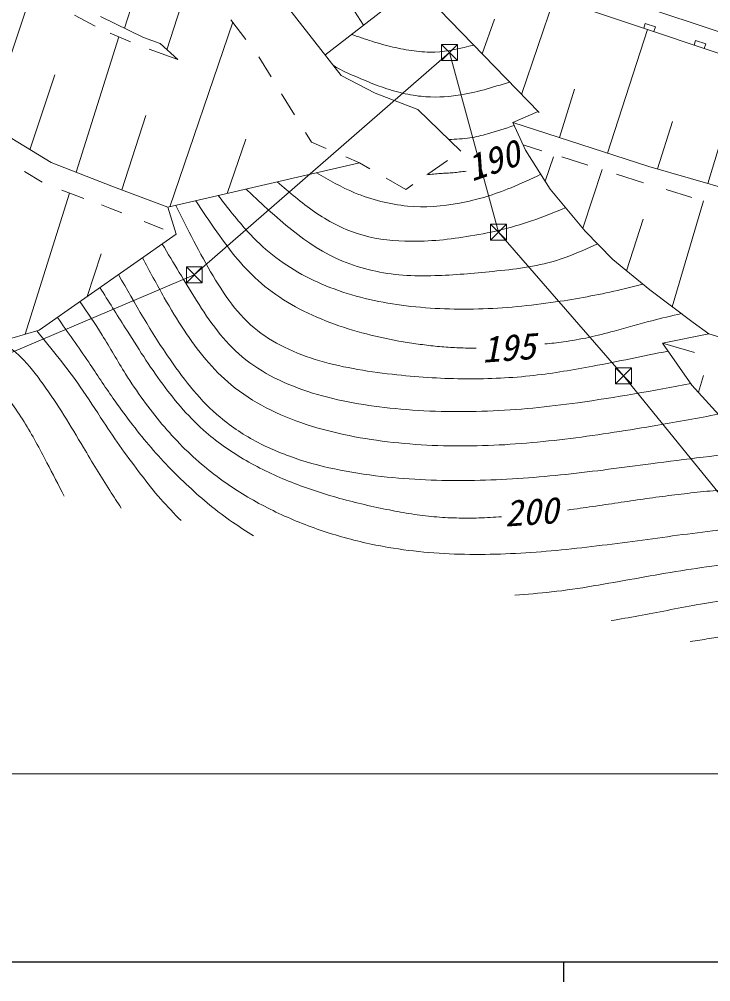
# Model space of a CAD drawing. Units: millimetres, scale not verified. Extents: x 40000 to 680000, y 20000 to 380000.
# Drawn here: x 140693 to 175395, y 204000 to 252318 of the extents above; entities that cross this region are included whole.
import ezdxf
from ezdxf.enums import TextEntityAlignment as Align

# ---------------------------------------------------------------- set-up
doc = ezdxf.new("R2010")
doc.units = ezdxf.units.MM
doc.header["$LTSCALE"] = 1000
for name, color, linetype, lineweight in [('M-BGD', 7, 'Continuous', 13), ('M-STR-STR3', 7, 'Continuous', 13), ('M-TTL-BAND', 7, 'Continuous', 25)]:
    doc.layers.add(name, color=color, linetype=linetype, lineweight=lineweight)
doc.styles.add('ＭＳ ゴシック', font='')
doc.styles.get('ＭＳ ゴシック').set_extended_font_data('MS Gothic')

msp = doc.modelspace()

# ---------------------------------------------------------------- linework, layer by layer
at = {"layer": 'M-BGD'}
for p, q in [((171022, 252202), (149193, 259596)), ((145970, 251874), (147642, 257089)), ((139106, 247061), (141360, 253795)), ((160347, 253877), (156035, 250522)), ((160924, 253679), (166785, 247636)), ((156840, 249494), (153900, 253254)), ((157212, 253191), (157966, 252025)), ((167534, 253383), (165903, 248545)), ((181489, 249799), (171291, 253191)), ((148104, 250790), (148802, 252955)), ((144498, 251965), (143461, 252522)), ((144765, 252454), (146935, 251409)), ((152063, 251309), (151316, 252286)), ((164546, 252315), (163925, 250584)), ((151408, 252165), (148253, 242906)), ((172215, 251804), (170209, 245601)), ((181128, 248830), (171022, 252202)), ((172112, 252102), (172033, 251864)), ((172112, 252102), (172617, 251933)), ((172617, 251933), (172538, 251696)), ((143551, 244635), (145697, 251438)), ((146281, 251183), (145258, 251628)), ((146935, 251409), (147765, 251096)), ((174638, 251259), (174559, 251022)), ((174638, 251259), (175144, 251090)), ((148653, 250293), (147216, 250812)), ((147765, 251096), (148653, 250293)), ((175144, 251090), (175065, 250853)), ((153329, 249433), (152711, 250433)), ((175256, 244068), (177089, 250177)), ((142486, 249531), (141230, 245766)), ((158555, 248605), (156840, 249494)), ((154506, 247528), (153857, 248578)), ((160694, 247787), (158555, 248605)), ((168550, 248807), (167807, 246378)), ((137947, 247767), (142290, 245120)), ((147041, 247493), (145837, 243760)), ((162857, 245700), (160694, 247787)), ((166730, 247692), (165460, 247136)), ((165460, 247136), (166104, 245746)), ((172281, 244931), (165460, 247136)), ((173482, 247192), (172719, 244804)), ((155356, 246152), (155061, 246629)), ((152069, 246301), (151135, 243575)), ((156096, 245833), (155356, 246152)), ((166924, 245715), (165980, 246012)), ((166104, 245746), (167338, 243796)), ((142290, 245120), (145428, 243914)), ((148157, 242883), (157763, 245113)), ((157763, 245113), (157083, 245406)), ((158285, 244811), (157763, 245113)), ((162192, 245235), (161204, 244544)), ((167503, 245420), (167092, 244185)), ((169219, 244995), (167915, 245404)), ((141837, 244143), (140948, 244681)), ((169939, 244769), (168973, 241832)), ((172025, 244114), (170661, 244542)), ((177962, 243282), (172281, 244931)), ((160093, 243768), (159099, 244342)), ((160447, 244015), (160093, 243768)), ((143221, 243589), (140987, 236505)), ((143926, 243327), (142837, 243732)), ((145428, 243914), (148157, 242883)), ((167338, 243796), (169097, 241683)), ((174452, 243374), (173164, 243766)), ((175039, 243195), (173464, 237886)), ((145238, 242839), (144816, 242996)), ((145835, 242604), (145238, 242839)), ((148157, 242883), (148572, 241525)), ((147912, 241785), (146957, 242161)), ((171996, 242283), (171175, 239691)), ((169097, 241683), (170484, 240263)), ((148572, 241525), (141696, 236711)), ((144800, 240544), (144108, 238400)), ((170484, 240263), (172334, 238730)), ((172334, 238730), (174513, 237102)), ((174513, 237102), (175293, 236523)), ((141696, 236711), (138892, 235897)), ((172980, 236055), (175293, 236523)), ((175293, 236523), (181980, 234532)), ((172980, 236055), (174582, 235590)), ((174452, 233950), (172980, 236055)), ((174776, 233592), (175025, 234436)), ((176314, 231892), (174452, 233950))]:
    msp.add_line(p, q, dxfattribs=at)
at = {"layer": 'M-BGD', "color": 30}
for p, q in [((162684, 251056), (161884, 251056)), ((161884, 251056), (161884, 250256)), ((162684, 251056), (161884, 250256)), ((161884, 251056), (162684, 250256)), ((162684, 250256), (162684, 251056)), ((162284, 250656), (149479, 239485)), ((164740, 241630), (162284, 250656)), ((161884, 250256), (162684, 250256)), ((165140, 242030), (164340, 242030)), ((164340, 242030), (164340, 241230)), ((165140, 242030), (164340, 241230)), ((164340, 242030), (165140, 241230)), ((171019, 234411), (164740, 241630)), ((165140, 241230), (165140, 242030)), ((164340, 241230), (165140, 241230)), ((149879, 239885), (149079, 239885)), ((149079, 239885), (149079, 239085)), ((149879, 239885), (149079, 239085)), ((149079, 239885), (149879, 239085)), ((149879, 239085), (149879, 239885)), ((149479, 239485), (139259, 235149)), ((149079, 239085), (149879, 239085)), ((171419, 234811), (170619, 234811)), ((170619, 234811), (170619, 234011)), ((171419, 234811), (170619, 234011)), ((170619, 234811), (171419, 234011)), ((179310, 224206), (171019, 234411)), ((171419, 234011), (171419, 234811)), ((170619, 234011), (171419, 234011))]:
    msp.add_line(p, q, dxfattribs=at)
at = {"layer": 'M-BGD'}
for points, knots in [([(98590, 253852), (99081, 252839), (99573, 251827), (100042, 250804), (100422, 249974), (100787, 249139), (101170, 248311), (101553, 247484), (101953, 246666), (102396, 245870), (102712, 245301), (103050, 244744), (103408, 244201), (103767, 243655), (104147, 243122), (104547, 242605), (104948, 242085), (105368, 241581), (105807, 241093), (106247, 240604), (106705, 240131), (107181, 239677), (107656, 239223), (108149, 238787), (108659, 238372), (109168, 237958), (109695, 237566), (110238, 237198), (110780, 236832), (111338, 236491), (111913, 236179), (112485, 235868), (113073, 235587), (113675, 235339), (114662, 234933), (115687, 234617), (116729, 234383), (117781, 234146), (118850, 233992), (119924, 233907), (121006, 233821), (122093, 233805), (123178, 233847), (124260, 233890), (125340, 233990), (126411, 234141), (127224, 234255), (128032, 234398), (128839, 234549), (129640, 234700), (130439, 234859), (131241, 235005), (132043, 235152), (132847, 235286), (133656, 235388), (134472, 235490), (135294, 235558), (136117, 235573), (136239, 235576), (136361, 235577), (136484, 235575), (136605, 235574), (136727, 235569), (136848, 235560), (136968, 235551), (137087, 235538), (137206, 235519), (137323, 235499), (137438, 235474), (137552, 235440), (137742, 235384), (137926, 235306), (138100, 235212), (138278, 235116), (138447, 235003), (138608, 234881), (138772, 234755), (138928, 234619), (139078, 234476), (139229, 234331), (139373, 234180), (139513, 234025), (140046, 233435), (140516, 232788), (140936, 232112), (141351, 231445), (141716, 230750), (142079, 230054), (142371, 229495), (142662, 228935), (142952, 228376)], [0, 0, 0, 0, 1, 1, 1, 2, 2, 2, 3, 3, 3, 4, 4, 4, 5, 5, 5, 6, 6, 6, 7, 7, 7, 8, 8, 8, 9, 9, 9, 10, 10, 10, 11, 11, 11, 12, 12, 12, 13, 13, 13, 14, 14, 14, 15, 15, 15, 16, 16, 16, 17, 17, 17, 18, 18, 18, 19, 19, 19, 20, 20, 20, 21, 21, 21, 22, 22, 22, 23, 23, 23, 24, 24, 24, 25, 25, 25, 26, 26, 26, 27, 27, 27, 28, 28, 28, 29, 29, 29, 30, 30, 30, 30]), ([(157346, 251567), (157694, 251446), (158042, 251324), (158394, 251213), (158742, 251104), (159094, 251005), (159449, 250922), (159798, 250841), (160149, 250775), (160505, 250729), (160852, 250685), (161203, 250659), (161551, 250672), (162208, 250697), (162854, 250860), (163499, 251024)], [0, 0, 0, 0, 1, 1, 1, 2, 2, 2, 3, 3, 3, 4, 4, 4, 5, 5, 5, 5]), ([(165300, 249167), (164448, 248899), (163596, 248631), (162715, 248501), (162104, 248411), (161479, 248387), (160865, 248450), (160507, 248487), (160152, 248554), (159802, 248640), (159445, 248729), (159093, 248839), (158748, 248966), (158397, 249094), (158053, 249241), (157707, 249386), (157360, 249533), (157011, 249678), (156684, 249864), (156600, 249912), (156517, 249962), (156434, 250013)], [0, 0, 0, 0, 1, 1, 1, 2, 2, 2, 3, 3, 3, 4, 4, 4, 5, 5, 5, 6, 6, 6, 7, 7, 7, 7]), ([(162259, 246277), (162611, 246295), (162964, 246313), (163311, 246367), (163607, 246413), (163900, 246484), (164189, 246565), (164641, 246691), (165085, 246838), (165530, 246985)], [0, 0, 0, 0, 1, 1, 1, 2, 2, 2, 3, 3, 3, 3]), ([(166870, 244535), (166375, 244301), (165880, 244067), (165374, 243860), (164540, 243519), (163675, 243253), (162785, 243087), (161924, 242925), (161040, 242857), (160172, 242940), (159723, 242983), (159278, 243067), (158840, 243177), (158391, 243290), (157949, 243431), (157523, 243608), (156859, 243884), (156234, 244248), (155610, 244613)], [0, 0, 0, 0, 1, 1, 1, 2, 2, 2, 3, 3, 3, 4, 4, 4, 5, 5, 5, 6, 6, 6, 6]), ([(163113, 244695), (163006, 244680), (162900, 244664), (162794, 244651), (162687, 244637), (162581, 244626), (162474, 244616), (162367, 244606), (162260, 244598), (162152, 244592), (162045, 244586), (161938, 244583), (161831, 244577), (161604, 244564), (161379, 244537), (161153, 244509)], [0, 0, 0, 0, 1, 1, 1, 2, 2, 2, 3, 3, 3, 4, 4, 4, 5, 5, 5, 5]), ([(168117, 242861), (167550, 242627), (166982, 242394), (166403, 242195), (165345, 241831), (164247, 241582), (163139, 241406), (162114, 241243), (161080, 241143), (160040, 241176), (159232, 241202), (158421, 241309), (157656, 241558), (156891, 241807), (156173, 242198), (155509, 242656), (154849, 243112), (154244, 243634), (153638, 244155)], [0, 0, 0, 0, 1, 1, 1, 2, 2, 2, 3, 3, 3, 4, 4, 4, 5, 5, 5, 6, 6, 6, 6]), ([(169719, 241046), (169026, 240732), (168333, 240417), (167611, 240198), (166595, 239888), (165523, 239768), (164456, 239661), (163483, 239562), (162515, 239475), (161544, 239447), (161011, 239431), (160477, 239434), (159942, 239475), (158906, 239556), (157868, 239781), (156921, 240177), (155075, 240949), (153577, 242371), (152079, 243793)], [0, 0, 0, 0, 1, 1, 1, 2, 2, 2, 3, 3, 3, 4, 4, 4, 5, 5, 5, 6, 6, 6, 6]), ([(149550, 243207), (149901, 242682), (150253, 242157), (150615, 241640), (150945, 241170), (151284, 240705), (151654, 240265), (152019, 239832), (152413, 239423), (152844, 239056), (153311, 238656), (153821, 238306), (154355, 237999), (154902, 237685), (155474, 237417), (156060, 237185), (156655, 236949), (157265, 236751), (157882, 236583), (158496, 236416), (159119, 236278), (159745, 236165), (159888, 236139), (160031, 236115), (160174, 236092), (160317, 236069), (160460, 236047), (160603, 236026), (160746, 236006), (160889, 235987), (161032, 235969), (161175, 235951), (161318, 235935), (161461, 235920), (161605, 235904), (161749, 235891), (161893, 235878), (162038, 235866), (162182, 235855), (162327, 235846), (162471, 235837), (162616, 235829), (162761, 235823), (162905, 235817), (163050, 235813), (163195, 235812), (163339, 235810), (163483, 235811), (163627, 235812)], [0, 0, 0, 0, 1, 1, 1, 2, 2, 2, 3, 3, 3, 4, 4, 4, 5, 5, 5, 6, 6, 6, 7, 7, 7, 8, 8, 8, 9, 9, 9, 10, 10, 10, 11, 11, 11, 12, 12, 12, 13, 13, 13, 14, 14, 14, 15, 15, 15, 16, 16, 16, 16]), ([(171991, 239014), (171630, 238925), (171269, 238835), (170907, 238750), (169895, 238514), (168873, 238318), (167844, 238161), (166565, 237966), (165275, 237832), (163981, 237784), (162689, 237737), (161392, 237775), (160108, 237934), (158877, 238086), (157658, 238348), (156492, 238779), (155382, 239189), (154320, 239752), (153399, 240488), (152957, 240841), (152547, 241234), (152164, 241651), (151635, 242227), (151157, 242848), (150680, 243469)], [0, 0, 0, 0, 1, 1, 1, 2, 2, 2, 3, 3, 3, 4, 4, 4, 5, 5, 5, 6, 6, 6, 7, 7, 7, 8, 8, 8, 8]), ([(173255, 235662), (171998, 235402), (170742, 235142), (169480, 234905), (168499, 234721), (167514, 234550), (166522, 234438), (165963, 234375), (165401, 234331), (164838, 234303), (164271, 234274), (163704, 234263), (163136, 234266), (162560, 234270), (161985, 234290), (161410, 234323), (160822, 234358), (160235, 234407), (159649, 234469), (158992, 234539), (158336, 234624), (157685, 234738), (157040, 234851), (156399, 234991), (155769, 235175), (155163, 235353), (154568, 235571), (154000, 235850), (153457, 236117), (152938, 236439), (152477, 236829), (152000, 237231), (151584, 237704), (151215, 238208), (150831, 238732), (150498, 239290), (150178, 239854), (149846, 240441), (149527, 241034), (149220, 241633), (148992, 242078), (148770, 242526), (148548, 242974)], [0, 0, 0, 0, 1, 1, 1, 2, 2, 2, 3, 3, 3, 4, 4, 4, 5, 5, 5, 6, 6, 6, 7, 7, 7, 8, 8, 8, 9, 9, 9, 10, 10, 10, 11, 11, 11, 12, 12, 12, 13, 13, 13, 14, 14, 14, 14]), ([(147871, 241034), (148437, 240083), (149003, 239131), (149594, 238195), (149923, 237674), (150260, 237157), (150641, 236672), (151010, 236202), (151422, 235762), (151880, 235377), (152381, 234957), (152938, 234603), (153522, 234307), (154128, 234000), (154764, 233755), (155413, 233554), (156083, 233347), (156767, 233188), (157456, 233062), (158151, 232935), (158851, 232842), (159554, 232773), (161095, 232622), (162649, 232586), (164197, 232648), (165710, 232707), (167219, 232860), (168718, 233066), (170621, 233328), (172510, 233677), (174399, 234026)], [0, 0, 0, 0, 1, 1, 1, 2, 2, 2, 3, 3, 3, 4, 4, 4, 5, 5, 5, 6, 6, 6, 7, 7, 7, 8, 8, 8, 9, 9, 9, 10, 10, 10, 10]), ([(175775, 232488), (174761, 232303), (173748, 232118), (172733, 231942), (171278, 231690), (169820, 231458), (168354, 231274), (166892, 231091), (165423, 230957), (163949, 230912), (162451, 230866), (160948, 230913), (159458, 231077), (158716, 231158), (157976, 231269), (157244, 231417), (156516, 231564), (155795, 231748), (155089, 231981), (154401, 232208), (153729, 232481), (153086, 232815), (152463, 233139), (151869, 233520), (151329, 233967), (150867, 234349), (150445, 234780), (150058, 235238), (149662, 235707), (149303, 236205), (148964, 236716), (148614, 237244), (148285, 237787), (147972, 238337), (147596, 238998), (147241, 239671), (146886, 240344)], [0, 0, 0, 0, 1, 1, 1, 2, 2, 2, 3, 3, 3, 4, 4, 4, 5, 5, 5, 6, 6, 6, 7, 7, 7, 8, 8, 8, 9, 9, 9, 10, 10, 10, 11, 11, 11, 12, 12, 12, 12]), ([(145675, 239497), (146500, 238046), (147326, 236595), (148280, 235213), (149005, 234163), (149805, 233153), (150776, 232335), (151358, 231845), (152002, 231424), (152679, 231070), (153363, 230713), (154080, 230425), (154815, 230191), (155562, 229952), (156327, 229769), (157099, 229627), (157876, 229484), (158660, 229382), (159446, 229309), (160899, 229174), (162361, 229139), (163820, 229176), (165260, 229213), (166698, 229319), (168131, 229471), (169555, 229622), (170973, 229818), (172392, 230003), (174137, 230231), (175885, 230442), (177632, 230653)], [0, 0, 0, 0, 1, 1, 1, 2, 2, 2, 3, 3, 3, 4, 4, 4, 5, 5, 5, 6, 6, 6, 7, 7, 7, 8, 8, 8, 9, 9, 9, 10, 10, 10, 10]), ([(164896, 227340), (164707, 227329), (164519, 227317), (164331, 227307), (164142, 227298), (163954, 227290), (163765, 227284), (163576, 227279), (163387, 227276), (163199, 227275), (163010, 227274), (162821, 227276), (162632, 227281), (162443, 227286), (162255, 227293), (162067, 227304), (161879, 227315), (161691, 227329), (161503, 227346), (161316, 227363), (161129, 227384), (160943, 227407), (160756, 227431), (160570, 227457), (160385, 227486), (160198, 227515), (160012, 227546), (159826, 227579), (159640, 227613), (159453, 227648), (159267, 227684), (158433, 227848), (157603, 228039), (156784, 228267), (155961, 228495), (155148, 228760), (154354, 229075), (153573, 229385), (152810, 229742), (152082, 230161), (151371, 230571), (150693, 231039), (150075, 231576), (149667, 231931), (149284, 232315), (148925, 232718), (148560, 233127), (148219, 233556), (147894, 233997), (147561, 234448), (147245, 234911), (146937, 235380), (146622, 235861), (146316, 236348), (146010, 236834), (145588, 237505), (145165, 238174), (144743, 238844)], [0, 0, 0, 0, 1, 1, 1, 2, 2, 2, 3, 3, 3, 4, 4, 4, 5, 5, 5, 6, 6, 6, 7, 7, 7, 8, 8, 8, 9, 9, 9, 10, 10, 10, 11, 11, 11, 12, 12, 12, 13, 13, 13, 14, 14, 14, 15, 15, 15, 16, 16, 16, 17, 17, 17, 18, 18, 18, 19, 19, 19, 19]), ([(143740, 238142), (144119, 237589), (144498, 237036), (144852, 236467), (145254, 235823), (145623, 235159), (146027, 234516), (146306, 234071), (146602, 233635), (146911, 233209), (147212, 232794), (147526, 232388), (147856, 231995), (148180, 231608), (148520, 231234), (148876, 230877), (149231, 230521), (149601, 230181), (149987, 229859), (150630, 229325), (151317, 228843), (152034, 228412), (152761, 227974), (153519, 227588), (154298, 227252), (155085, 226913), (155892, 226624), (156714, 226383), (157535, 226142), (158370, 225950), (159213, 225806), (160561, 225576), (161930, 225470), (163299, 225454), (164666, 225438), (166032, 225511), (167393, 225633), (168754, 225755), (170110, 225926), (171464, 226107), (172803, 226285), (174141, 226473), (175481, 226637), (176437, 226754), (177394, 226860), (178354, 226936), (179651, 227039), (180953, 227090), (182254, 227140)], [0, 0, 0, 0, 1, 1, 1, 2, 2, 2, 3, 3, 3, 4, 4, 4, 5, 5, 5, 6, 6, 6, 7, 7, 7, 8, 8, 8, 9, 9, 9, 10, 10, 10, 11, 11, 11, 12, 12, 12, 13, 13, 13, 14, 14, 14, 15, 15, 15, 16, 16, 16, 16]), ([(152455, 226384), (152098, 226609), (151741, 226835), (151394, 227074), (150618, 227610), (149891, 228217), (149199, 228859), (148844, 229188), (148499, 229526), (148165, 229874), (147832, 230223), (147509, 230582), (147197, 230949), (146881, 231321), (146575, 231701), (146278, 232088), (145975, 232484), (145681, 232887), (145396, 233296), (144981, 233891), (144584, 234499), (144177, 235100), (143664, 235857), (143136, 236603), (142607, 237349)], [0, 0, 0, 0, 1, 1, 1, 2, 2, 2, 3, 3, 3, 4, 4, 4, 5, 5, 5, 6, 6, 6, 7, 7, 7, 8, 8, 8, 8]), ([(167071, 236017), (167381, 236048), (167691, 236079), (167999, 236121), (168857, 236237), (169703, 236436), (170541, 236662), (171177, 236833), (171808, 237020), (172445, 237185), (172935, 237313), (173430, 237427), (173924, 237542)], [0, 0, 0, 0, 1, 1, 1, 2, 2, 2, 3, 3, 3, 4, 4, 4, 4]), ([(141573, 236675), (142324, 235758), (143075, 234841), (143753, 233870), (144154, 233295), (144530, 232700), (144918, 232114), (145220, 231656), (145530, 231204), (145848, 230757), (146158, 230320), (146475, 229889), (146800, 229463), (147120, 229043), (147448, 228628), (147796, 228231), (148123, 227859), (148468, 227503), (148813, 227147)], [0, 0, 0, 0, 1, 1, 1, 2, 2, 2, 3, 3, 3, 4, 4, 4, 5, 5, 5, 6, 6, 6, 6]), ([(145810, 227777), (145620, 228069), (145429, 228361), (145242, 228656), (144787, 229370), (144349, 230095), (143914, 230822), (143590, 231365), (143268, 231909), (142932, 232444), (142602, 232970), (142259, 233486), (141897, 233994), (141552, 234477), (141191, 234952), (140765, 235360), (140464, 235649), (140130, 235904), (139796, 236160)], [0, 0, 0, 0, 1, 1, 1, 2, 2, 2, 3, 3, 3, 4, 4, 4, 5, 5, 5, 6, 6, 6, 6]), ([(179691, 228953), (178403, 228877), (177114, 228801), (175830, 228682), (175618, 228662), (175406, 228641), (175195, 228620), (174982, 228599), (174770, 228577), (174558, 228554), (174345, 228531), (174132, 228507), (173919, 228482), (173707, 228457), (173494, 228432), (173282, 228404), (173070, 228377), (172858, 228349), (172646, 228320), (172434, 228291), (172223, 228261), (172011, 228230), (171800, 228200), (171589, 228169), (171378, 228138), (171166, 228106), (170955, 228075), (170744, 228044), (170533, 228013), (170322, 227982), (170110, 227951), (169899, 227921), (169687, 227890), (169476, 227860), (169265, 227829), (169053, 227799), (168842, 227769), (168630, 227739), (168419, 227708), (168207, 227678)], [0, 0, 0, 0, 1, 1, 1, 2, 2, 2, 3, 3, 3, 4, 4, 4, 5, 5, 5, 6, 6, 6, 7, 7, 7, 8, 8, 8, 9, 9, 9, 10, 10, 10, 11, 11, 11, 12, 12, 12, 13, 13, 13, 13]), ([(197961, 216122), (197259, 216843), (196557, 217565), (195883, 218312), (195563, 218667), (195249, 219029), (194937, 219393), (194248, 220201), (193574, 221026), (192998, 221915), (192820, 222190), (192652, 222470), (192478, 222747), (192307, 223018), (192131, 223285), (191942, 223543), (191761, 223789), (191569, 224027), (191353, 224245), (191148, 224453), (190922, 224643), (190674, 224797), (190403, 224966), (190105, 225091), (189799, 225184), (189477, 225282), (189147, 225344), (188814, 225385), (188465, 225428), (188113, 225450), (187762, 225460), (187404, 225471), (187045, 225471), (186687, 225471), (185737, 225470), (184787, 225464), (183838, 225448), (182921, 225432), (182005, 225406), (181089, 225365), (180190, 225324), (179291, 225269), (178394, 225193), (177495, 225116), (176598, 225019), (175704, 224900), (174323, 224716), (172950, 224482), (171577, 224235), (170190, 223986), (168803, 223725), (167404, 223569), (166791, 223502), (166176, 223454), (165560, 223407)], [0, 0, 0, 0, 1, 1, 1, 2, 2, 2, 3, 3, 3, 4, 4, 4, 5, 5, 5, 6, 6, 6, 7, 7, 7, 8, 8, 8, 9, 9, 9, 10, 10, 10, 11, 11, 11, 12, 12, 12, 13, 13, 13, 14, 14, 14, 15, 15, 15, 16, 16, 16, 17, 17, 17, 18, 18, 18, 18]), ([(170391, 222132), (170850, 222207), (171309, 222281), (171767, 222364), (172736, 222540), (173699, 222752), (174670, 222921), (175215, 223015), (175762, 223096), (176309, 223170), (176857, 223244), (177406, 223312), (177955, 223374), (178506, 223437), (179058, 223494), (179610, 223548), (180166, 223602), (180722, 223653), (181278, 223704), (181728, 223744), (182178, 223784), (182629, 223816), (183078, 223848), (183528, 223872), (183978, 223880), (184424, 223888), (184870, 223880), (185315, 223848), (185756, 223817), (186195, 223762), (186628, 223675), (187183, 223564), (187727, 223401), (188254, 223197), (188789, 222990), (189307, 222740), (189804, 222456), (190310, 222167), (190795, 221844), (191260, 221493), (191729, 221139), (192176, 220757), (192602, 220352), (193318, 219671), (193972, 218924), (194602, 218161), (195019, 217655), (195426, 217142), (195830, 216627), (195898, 216541), (195965, 216455), (196034, 216370), (196119, 216264), (196205, 216160), (196292, 216055)], [0, 0, 0, 0, 1, 1, 1, 2, 2, 2, 3, 3, 3, 4, 4, 4, 5, 5, 5, 6, 6, 6, 7, 7, 7, 8, 8, 8, 9, 9, 9, 10, 10, 10, 11, 11, 11, 12, 12, 12, 13, 13, 13, 14, 14, 14, 15, 15, 15, 16, 16, 16, 17, 17, 17, 18, 18, 18, 18]), ([(194056, 215966), (193432, 216844), (192807, 217722), (192196, 218609), (192054, 218815), (191913, 219022), (191767, 219226), (191623, 219427), (191475, 219624), (191319, 219816), (191168, 220002), (191008, 220182), (190837, 220351), (190670, 220515), (190493, 220668), (190302, 220804), (190003, 221017), (189672, 221185), (189328, 221316), (188972, 221452), (188602, 221548), (188229, 221620), (187840, 221694), (187446, 221743), (187052, 221777), (186651, 221812), (186249, 221832), (185847, 221849), (184940, 221887), (184032, 221907), (183125, 221903), (182244, 221899), (181362, 221872), (180482, 221823), (179617, 221776), (178752, 221706), (177892, 221601), (177034, 221496), (176181, 221355), (175326, 221226), (175007, 221177), (174687, 221130), (174368, 221083)], [0, 0, 0, 0, 1, 1, 1, 2, 2, 2, 3, 3, 3, 4, 4, 4, 5, 5, 5, 6, 6, 6, 7, 7, 7, 8, 8, 8, 9, 9, 9, 10, 10, 10, 11, 11, 11, 12, 12, 12, 13, 13, 13, 14, 14, 14, 14])]:
    msp.add_open_spline(points, degree=3, knots=knots, dxfattribs=at)
at = {"layer": 'M-STR-STR3'}
msp.add_line((547248, 214438), (82141, 214438), dxfattribs=at)
at = {"layer": 'M-TTL-BAND'}
for p, q in [((40000, 205000), (579000, 205000)), ((168000, 205000), (168000, 204000))]:
    msp.add_line(p, q, dxfattribs=at)

# ---------------------------------------------------------------- texts
at = {"layer": 'M-BGD', "style": 'ＭＳ ゴシック', "oblique": 15}
for s, rotation, p in [('190', 18.89, (163537, 243791)), ('195', 4.227, (163981, 234680)), ('200', 3.74, (165109, 226454))]:
    msp.add_text(s, height=1320, rotation=rotation, dxfattribs=at).set_placement(p, align=Align.BOTTOM_LEFT)

doc.saveas('drawing.dxf')
